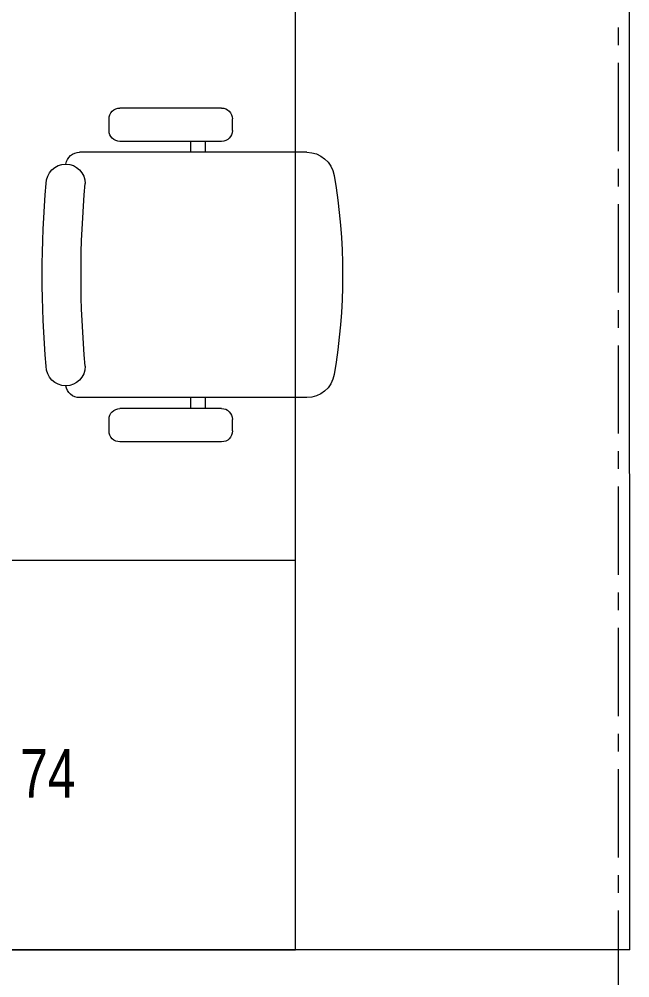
# Model space of a CAD drawing. Header units: millimetres. Extents: x 26027 to 581921, y 7230 to 233891.
# Drawn here: x 479172 to 480269, y 159185 to 160909 of the extents above; entities that cross this region are included whole.
import ezdxf

# ---------------------------------------------------------------- set-up
doc = ezdxf.new("R2010")
doc.units = ezdxf.units.MM
doc.header["$LTSCALE"] = 5
doc.linetypes.add('CENTER', pattern=[50.8, 31.75, -6.35, 6.35, -6.35])
doc.layers.add('axes', color=9, linetype='Continuous')
for name, color, linetype, lineweight in [('Medical Equipment and Furniture', 163, 'Continuous', 0), ('NEW', 1, 'Continuous', 5), ('Walls', 32, 'Continuous', 5)]:
    doc.layers.add(name, color=color, linetype=linetype, lineweight=lineweight)
doc.styles.add('X3G_ENTITY_257CFD', font='swisscl.ttf', dxfattribs={"height": 200})

# ---------------------------------------------------------------- blocks, each defined once
blk = doc.blocks.new('*X15')
at = {"color": 0}
for p, q in [((5, 3), (5, 3)), ((5, 3), (5, 3)), ((5, 3), (5, 3)), ((5, 3), (5, 3)), ((5, 3), (5, 3)), ((5, 3), (5, 3)), ((5, 3), (5, 3)), ((5, 3), (5, 3)), ((5, 3), (5, 3)), ((5, 3), (5, 3)), ((5, 3), (5, 3)), ((5, 3), (5, 3)), ((5, 3), (5, 3)), ((5, 3), (5, 3)), ((5, 3), (5, 3)), ((5, 3), (5, 3)), ((5, 3), (5, 3)), ((5, 3), (5, 3)), ((5, 3), (5, 3)), ((5, 3), (5, 3)), ((5, 3), (5, 3)), ((5, 3), (5, 3)), ((5, 3), (5, 3)), ((5, 3), (5, 3)), ((5, 3), (5, 3)), ((5, 3), (5, 3)), ((5, 3), (5, 3)), ((5, 3), (5, 3)), ((5, 3), (5, 3)), ((5, 3), (5, 3)), ((5, 3), (5, 3)), ((5, 3), (5, 3)), ((5, 3), (5, 3)), ((5, 3), (5, 3)), ((5, 3), (5, 3)), ((5, 3), (5, 3)), ((5, 3), (5, 3)), ((5, 3), (5, 3)), ((5, 3), (5, 3)), ((5, 3), (5, 3)), ((5, 3), (5, 3)), ((5, 3), (5, 3)), ((5, 3), (5, 3)), ((5, 3), (5, 3)), ((5, 3), (5, 3)), ((5, 3), (5, 3)), ((5, 3), (5, 3)), ((5, 3), (5, 3)), ((5, 3), (5, 3)), ((5, 3), (5, 3)), ((5, 3), (5, 3)), ((5, 3), (5, 3)), ((5, 3), (5, 3)), ((5, 3), (5, 3)), ((5, 3), (5, 3)), ((5, 3), (5, 3)), ((5, 3), (5, 3)), ((5, 3), (5, 3)), ((5, 3), (5, 3)), ((5, 3), (5, 3)), ((5, 3), (5, 3)), ((5, 3), (5, 3)), ((5, 3), (5, 3)), ((5, 3), (5, 3)), ((5, 3), (5, 3)), ((5, 3), (5, 3)), ((6, 3), (5, 3)), ((5, 3), (5, 3)), ((6, 3), (5, 3)), ((5, 3), (5, 3)), ((6, 3), (5, 3)), ((5, 3), (5, 3)), ((6, 3), (5, 3)), ((5, 3), (5, 3)), ((5, 3), (5, 3)), ((5, 3), (5, 3)), ((5, 3), (5, 3)), ((5, 3), (5, 3)), ((5, 3), (5, 3)), ((5, 3), (5, 3)), ((5, 3), (5, 3)), ((5, 3), (5, 3)), ((5, 3), (5, 3)), ((5, 3), (5, 3)), ((5, 3), (5, 3)), ((5, 3), (5, 3)), ((5, 3), (5, 3)), ((5, 3), (5, 3)), ((5, 3), (5, 3)), ((5, 3), (5, 3)), ((5, 3), (5, 3)), ((5, 3), (5, 3)), ((5, 3), (5, 3)), ((5, 3), (5, 3)), ((5, 3), (5, 3)), ((5, 3), (5, 3)), ((6, 3), (6, 3)), ((6, 3), (6, 3)), ((6, 3), (6, 3)), ((6, 3), (6, 3)), ((6, 3), (6, 3)), ((6, 3), (6, 3)), ((6, 3), (6, 3)), ((6, 3), (6, 3)), ((6, 3), (6, 3)), ((6, 3), (6, 3)), ((6, 3), (6, 3)), ((6, 3), (6, 3)), ((6, 3), (6, 3)), ((6, 3), (6, 3)), ((6, 3), (6, 3)), ((6, 3), (6, 3)), ((6, 3), (6, 3)), ((6, 3), (6, 3)), ((6, 3), (6, 3)), ((6, 3), (6, 3)), ((6, 3), (6, 3)), ((6, 3), (6, 3)), ((6, 3), (6, 3)), ((6, 3), (6, 3)), ((6, 3), (6, 3)), ((6, 3), (6, 3)), ((6, 3), (6, 3)), ((6, 3), (6, 3)), ((6, 3), (6, 3)), ((6, 3), (6, 3)), ((6, 3), (6, 3)), ((6, 3), (6, 3)), ((6, 3), (6, 3)), ((6, 3), (6, 3)), ((6, 3), (6, 3)), ((6, 3), (6, 3)), ((6, 3), (6, 3)), ((6, 3), (6, 3)), ((6, 3), (6, 3)), ((6, 3), (6, 3)), ((6, 3), (6, 3)), ((6, 3), (6, 3)), ((6, 3), (6, 3)), ((6, 3), (6, 3)), ((6, 3), (6, 3)), ((6, 3), (6, 3)), ((6, 3), (6, 3)), ((6, 3), (6, 3)), ((6, 3), (6, 3)), ((6, 3), (6, 3)), ((6, 3), (6, 3)), ((6, 3), (6, 3)), ((6, 3), (6, 3)), ((6, 3), (6, 3)), ((6, 3), (6, 3)), ((6, 3), (6, 3)), ((6, 3), (6, 3)), ((6, 3), (6, 3)), ((6, 3), (6, 3)), ((6, 3), (6, 3)), ((6, 3), (6, 3)), ((6, 3), (6, 3)), ((6, 3), (6, 3)), ((6, 3), (6, 3)), ((6, 3), (6, 3)), ((6, 3), (6, 3)), ((6, 3), (6, 3)), ((6, 3), (6, 3)), ((6, 3), (6, 3)), ((6, 3), (6, 3)), ((6, 3), (6, 3)), ((6, 3), (6, 3)), ((6, 3), (6, 3)), ((6, 3), (6, 3)), ((6, 3), (6, 3)), ((6, 3), (6, 3)), ((6, 3), (6, 3)), ((6, 3), (6, 3)), ((6, 3), (6, 3)), ((6, 3), (6, 3)), ((6, 3), (6, 3)), ((6, 3), (6, 3)), ((6, 3), (6, 3)), ((6, 3), (6, 3)), ((6, 3), (6, 3)), ((6, 3), (6, 3)), ((6, 3), (6, 3)), ((6, 3), (6, 3)), ((6, 3), (6, 3)), ((6, 3), (6, 3)), ((6, 3), (6, 3)), ((6, 3), (6, 3)), ((6, 3), (6, 3)), ((6, 3), (6, 3)), ((6, 3), (6, 3)), ((6, 3), (6, 3)), ((6, 3), (6, 3)), ((6, 3), (6, 3)), ((6, 3), (6, 3)), ((6, 3), (6, 3)), ((6, 3), (6, 3)), ((6, 3), (6, 3)), ((6, 3), (6, 3)), ((6, 3), (6, 3)), ((6, 3), (6, 3)), ((6, 3), (6, 3)), ((6, 3), (6, 3)), ((6, 3), (6, 3)), ((6, 3), (6, 3)), ((6, 3), (6, 3)), ((6, 3), (6, 3)), ((6, 3), (6, 3)), ((6, 3), (6, 3)), ((6, 3), (6, 3)), ((6, 3), (6, 3)), ((6, 3), (6, 3)), ((6, 3), (6, 3)), ((6, 3), (6, 3)), ((6, 3), (6, 3)), ((6, 3), (6, 3)), ((6, 3), (6, 3)), ((6, 3), (6, 3)), ((6, 3), (6, 3)), ((6, 3), (6, 3)), ((6, 3), (6, 3)), ((6, 3), (6, 3)), ((6, 3), (6, 3)), ((6, 3), (6, 3)), ((6, 3), (6, 3)), ((6, 3), (6, 3)), ((6, 3), (6, 3)), ((6, 3), (6, 3)), ((6, 3), (6, 3)), ((6, 3), (6, 3)), ((6, 3), (6, 3)), ((6, 3), (6, 3)), ((6, 3), (6, 3)), ((6, 3), (6, 3)), ((6, 3), (6, 3)), ((6, 3), (6, 3)), ((6, 3), (6, 3)), ((6, 3), (6, 3)), ((6, 3), (6, 3)), ((6, 3), (6, 3)), ((6, 3), (6, 3)), ((6, 3), (6, 3)), ((6, 3), (6, 3)), ((6, 3), (6, 3)), ((6, 3), (6, 3)), ((6, 3), (6, 3)), ((6, 3), (6, 3)), ((6, 3), (6, 3)), ((6, 3), (6, 3)), ((6, 3), (6, 3)), ((6, 3), (6, 3)), ((6, 3), (6, 3)), ((6, 3), (6, 3)), ((6, 3), (6, 3)), ((6, 3), (6, 3)), ((6, 3), (6, 3)), ((6, 3), (6, 3)), ((6, 3), (6, 3)), ((6, 3), (6, 3)), ((6, 3), (6, 3)), ((6, 3), (6, 3)), ((6, 3), (6, 3)), ((6, 3), (6, 3)), ((6, 3), (6, 3)), ((6, 3), (6, 3)), ((6, 3), (6, 3)), ((6, 3), (6, 3)), ((6, 3), (6, 3)), ((6, 3), (6, 3)), ((6, 3), (6, 3)), ((6, 3), (6, 3)), ((6, 3), (6, 3)), ((6, 3), (6, 3)), ((6, 3), (6, 3)), ((6, 3), (6, 3)), ((6, 3), (6, 3)), ((6, 3), (6, 3)), ((6, 3), (6, 3)), ((6, 3), (6, 3)), ((6, 3), (6, 3)), ((6, 3), (6, 3)), ((6, 3), (6, 3)), ((6, 3), (6, 3)), ((6, 3), (6, 3)), ((6, 3), (6, 3)), ((6, 3), (6, 3)), ((6, 3), (6, 3)), ((6, 3), (6, 3)), ((6, 3), (6, 3)), ((6, 3), (6, 3)), ((6, 3), (6, 3)), ((6, 3), (6, 3)), ((6, 3), (6, 3)), ((6, 3), (6, 3)), ((6, 3), (6, 3)), ((6, 3), (6, 3)), ((6, 3), (6, 3)), ((6, 3), (6, 3)), ((6, 3), (6, 3)), ((6, 3), (6, 3)), ((6, 3), (5, 3)), ((6, 3), (5, 3)), ((6, 3), (5, 3)), ((6, 3), (5, 3)), ((6, 3), (5, 3)), ((6, 3), (6, 3)), ((6, 3), (6, 3)), ((6, 3), (6, 3)), ((6, 3), (6, 3)), ((6, 3), (6, 3)), ((6, 3), (6, 3)), ((6, 3), (6, 3)), ((6, 3), (6, 3)), ((6, 3), (6, 3)), ((6, 3), (6, 3)), ((6, 3), (6, 3)), ((6, 3), (6, 3)), ((6, 3), (6, 3)), ((6, 3), (6, 3)), ((6, 3), (6, 3)), ((6, 3), (6, 3)), ((6, 3), (6, 3)), ((6, 3), (6, 3)), ((6, 3), (6, 3)), ((6, 3), (6, 3)), ((6, 3), (6, 3)), ((6, 3), (6, 3)), ((6, 3), (6, 3)), ((6, 3), (6, 3)), ((6, 3), (6, 3)), ((6, 3), (6, 3)), ((6, 3), (6, 3)), ((6, 3), (6, 3)), ((6, 3), (6, 3)), ((6, 3), (6, 3)), ((6, 3), (6, 3)), ((6, 3), (6, 3)), ((6, 3), (6, 3)), ((6, 3), (6, 3)), ((6, 3), (6, 3)), ((6, 3), (6, 3)), ((6, 3), (6, 3)), ((6, 3), (6, 3)), ((6, 3), (6, 3)), ((6, 3), (6, 3)), ((6, 3), (6, 3)), ((6, 3), (6, 3)), ((6, 3), (6, 3)), ((6, 3), (6, 3)), ((6, 3), (6, 3)), ((6, 3), (6, 3)), ((6, 3), (6, 3)), ((6, 3), (6, 3)), ((6, 3), (6, 3)), ((6, 3), (6, 3)), ((6, 3), (6, 3)), ((6, 3), (6, 3)), ((6, 3), (6, 3)), ((6, 3), (6, 3)), ((6, 3), (6, 3)), ((6, 3), (6, 3)), ((6, 3), (6, 3)), ((6, 3), (6, 3)), ((6, 3), (6, 3)), ((6, 3), (6, 3)), ((6, 3), (6, 3)), ((6, 3), (6, 3)), ((6, 3), (6, 3)), ((6, 3), (6, 3)), ((6, 3), (6, 3)), ((6, 3), (6, 3)), ((6, 3), (6, 3)), ((6, 3), (6, 3)), ((6, 3), (6, 3)), ((6, 3), (6, 3)), ((6, 3), (6, 3)), ((6, 3), (6, 3)), ((6, 3), (6, 3)), ((6, 3), (6, 3)), ((6, 3), (6, 3)), ((6, 3), (6, 3)), ((6, 3), (6, 3)), ((6, 3), (6, 3)), ((6, 3), (6, 3)), ((6, 3), (6, 3)), ((6, 3), (6, 3)), ((6, 3), (6, 3)), ((6, 3), (6, 3)), ((6, 3), (6, 3)), ((6, 3), (6, 3)), ((6, 3), (6, 3)), ((6, 3), (6, 3)), ((6, 3), (6, 3)), ((6, 3), (6, 3)), ((6, 3), (6, 3)), ((6, 3), (6, 3)), ((6, 3), (6, 3)), ((6, 3), (6, 3)), ((6, 3), (6, 3)), ((6, 3), (6, 3)), ((6, 3), (6, 3)), ((6, 3), (6, 3)), ((6, 3), (6, 3)), ((6, 3), (6, 3)), ((6, 3), (6, 3)), ((6, 3), (6, 3)), ((6, 3), (6, 3)), ((6, 3), (6, 3)), ((6, 3), (6, 3)), ((6, 3), (6, 3)), ((6, 3), (6, 3)), ((6, 3), (6, 3)), ((6, 3), (6, 3)), ((6, 3), (6, 3)), ((6, 3), (6, 3)), ((6, 3), (6, 3)), ((6, 3), (6, 3)), ((6, 3), (6, 3)), ((6, 3), (6, 3)), ((6, 3), (6, 3)), ((6, 3), (6, 3)), ((6, 3), (6, 3)), ((6, 3), (6, 3)), ((6, 3), (6, 3)), ((6, 3), (6, 3)), ((6, 3), (6, 3)), ((6, 3), (6, 3)), ((6, 3), (6, 3)), ((6, 3), (6, 3)), ((6, 3), (6, 3)), ((6, 3), (6, 3)), ((6, 3), (6, 3)), ((6, 3), (6, 3)), ((6, 3), (6, 3)), ((6, 3), (6, 3)), ((6, 3), (6, 3)), ((6, 3), (6, 3)), ((6, 3), (6, 3)), ((6, 3), (6, 3)), ((6, 3), (6, 3)), ((6, 3), (6, 3)), ((6, 3), (6, 3)), ((6, 3), (6, 3)), ((6, 3), (6, 3)), ((6, 3), (6, 3)), ((6, 3), (6, 3)), ((6, 3), (6, 3)), ((6, 3), (6, 3)), ((6, 3), (6, 3)), ((6, 3), (6, 3)), ((6, 3), (6, 3)), ((6, 3), (6, 3)), ((6, 3), (6, 3)), ((6, 3), (6, 3)), ((6, 3), (6, 3)), ((6, 3), (6, 3)), ((6, 3), (6, 3)), ((6, 3), (6, 3)), ((6, 3), (6, 3)), ((6, 3), (6, 3)), ((6, 3), (6, 3)), ((6, 3), (6, 3)), ((6, 3), (6, 3)), ((6, 3), (6, 3)), ((6, 3), (6, 3)), ((6, 3), (6, 3)), ((6, 3), (6, 3)), ((6, 3), (6, 3)), ((6, 3), (6, 3)), ((6, 3), (6, 3)), ((6, 3), (6, 3)), ((6, 3), (6, 3)), ((6, 3), (6, 3)), ((6, 3), (6, 3)), ((6, 3), (6, 3)), ((6, 3), (6, 3)), ((6, 3), (6, 3)), ((6, 3), (6, 3)), ((6, 3), (6, 3)), ((6, 3), (6, 3)), ((6, 3), (6, 3)), ((6, 3), (6, 3)), ((6, 3), (6, 3)), ((6, 3), (6, 3)), ((6, 3), (6, 3)), ((6, 3), (6, 3)), ((6, 3), (6, 3)), ((6, 3), (6, 3)), ((6, 3), (6, 3)), ((6, 3), (6, 3)), ((6, 3), (6, 3)), ((6, 3), (6, 3)), ((6, 3), (6, 3)), ((6, 3), (6, 3)), ((6, 3), (6, 3)), ((6, 3), (6, 3)), ((6, 3), (6, 3)), ((6, 3), (6, 3)), ((6, 3), (6, 3)), ((6, 3), (6, 3)), ((6, 3), (6, 3)), ((6, 3), (6, 3)), ((6, 3), (6, 3)), ((6, 3), (6, 3)), ((6, 3), (6, 3)), ((6, 3), (6, 3)), ((6, 3), (6, 3)), ((6, 3), (6, 3)), ((6, 3), (6, 3)), ((6, 3), (6, 3)), ((6, 3), (6, 3)), ((6, 3), (6, 3)), ((6, 3), (6, 3)), ((6, 3), (6, 3)), ((6, 3), (6, 3)), ((6, 3), (6, 3)), ((6, 3), (6, 3)), ((6, 3), (6, 3)), ((6, 3), (6, 3)), ((6, 3), (6, 3)), ((6, 3), (6, 3)), ((6, 3), (6, 3)), ((6, 3), (6, 3)), ((6, 3), (6, 3)), ((6, 3), (6, 3)), ((6, 3), (6, 3)), ((6, 3), (6, 3)), ((6, 3), (6, 3)), ((6, 3), (6, 3)), ((6, 3), (6, 3)), ((6, 3), (6, 3)), ((6, 3), (6, 3)), ((6, 3), (6, 3)), ((6, 3), (6, 3)), ((6, 3), (6, 3)), ((6, 3), (6, 3)), ((6, 3), (6, 3)), ((6, 3), (6, 3)), ((6, 3), (6, 3)), ((6, 3), (6, 3)), ((6, 3), (6, 3)), ((6, 3), (6, 3)), ((6, 3), (6, 3)), ((6, 3), (6, 3)), ((6, 3), (6, 3)), ((6, 3), (6, 3)), ((6, 3), (6, 3)), ((6, 3), (6, 3)), ((6, 3), (6, 3)), ((6, 3), (6, 3)), ((6, 3), (6, 3)), ((6, 3), (6, 3)), ((6, 3), (6, 3)), ((6, 3), (6, 3)), ((6, 3), (6, 3)), ((6, 3), (6, 3)), ((6, 3), (6, 3)), ((6, 3), (6, 3)), ((6, 3), (6, 3)), ((6, 3), (6, 3)), ((6, 3), (6, 3)), ((6, 3), (6, 3)), ((6, 3), (6, 3)), ((6, 3), (6, 3)), ((6, 3), (6, 3)), ((6, 3), (6, 3)), ((6, 3), (6, 3)), ((6, 3), (6, 3)), ((6, 3), (6, 3)), ((6, 3), (6, 3)), ((6, 3), (6, 3)), ((6, 3), (6, 3)), ((6, 3), (6, 3)), ((6, 3), (6, 3)), ((6, 3), (6, 3)), ((6, 3), (6, 3)), ((6, 3), (6, 3)), ((6, 3), (6, 3)), ((6, 3), (6, 3)), ((6, 3), (6, 3)), ((6, 3), (6, 3)), ((6, 3), (6, 3)), ((6, 3), (6, 3)), ((6, 3), (6, 3)), ((6, 3), (6, 3)), ((6, 3), (6, 3)), ((6, 3), (6, 3)), ((6, 3), (6, 3)), ((6, 3), (6, 3)), ((6, 3), (6, 3)), ((6, 3), (6, 3)), ((6, 3), (6, 3)), ((6, 3), (6, 3)), ((6, 3), (6, 3)), ((6, 3), (6, 3)), ((6, 3), (6, 3)), ((6, 3), (6, 3)), ((6, 3), (6, 3)), ((6, 3), (6, 3)), ((6, 3), (6, 3)), ((6, 3), (6, 3)), ((6, 3), (6, 3)), ((6, 3), (6, 3)), ((6, 3), (6, 3)), ((6, 3), (6, 3)), ((6, 3), (6, 3)), ((6, 3), (6, 3)), ((6, 3), (6, 3)), ((6, 3), (6, 3)), ((6, 3), (6, 3)), ((6, 3), (6, 3)), ((6, 3), (6, 3)), ((6, 3), (6, 3)), ((6, 3), (6, 3)), ((6, 3), (6, 3)), ((6, 3), (6, 3)), ((6, 3), (6, 3)), ((6, 3), (6, 3)), ((6, 3), (6, 3)), ((6, 3), (6, 3)), ((6, 3), (6, 3)), ((6, 3), (6, 3))]:
    blk.add_line(p, q, dxfattribs=at)
blk = doc.blocks.new('*X16')
at = {"color": 0}
for p, q in [((13, 1), (13, 1)), ((13, 1), (13, 1)), ((13, 1), (13, 1)), ((13, 1), (13, 1)), ((13, 1), (13, 1)), ((13, 1), (13, 1)), ((13, 1), (13, 1)), ((13, 1), (13, 1)), ((13, 1), (13, 1)), ((13, 1), (13, 1)), ((13, 1), (13, 1)), ((13, 1), (13, 1)), ((13, 1), (13, 1)), ((13, 1), (13, 1)), ((13, 1), (13, 1)), ((13, 1), (14, 1)), ((13, 1), (14, 1)), ((13, 1), (14, 1)), ((13, 1), (13, 1)), ((13, 1), (13, 1)), ((13, 1), (13, 1)), ((13, 1), (13, 1)), ((13, 1), (13, 1)), ((13, 1), (13, 1)), ((13, 1), (13, 1)), ((13, 1), (13, 1)), ((13, 1), (13, 1)), ((13, 1), (13, 1)), ((13, 1), (13, 1)), ((13, 1), (13, 1)), ((13, 1), (13, 1)), ((13, 1), (13, 1)), ((13, 1), (13, 1)), ((13, 1), (13, 1)), ((13, 1), (13, 1)), ((13, 1), (13, 1)), ((13, 1), (13, 1)), ((13, 1), (13, 1)), ((13, 1), (13, 1)), ((13, 1), (13, 1)), ((13, 1), (13, 1)), ((13, 1), (13, 1)), ((13, 1), (13, 1)), ((13, 1), (13, 1)), ((13, 1), (13, 1)), ((13, 1), (13, 1)), ((13, 1), (13, 1)), ((13, 1), (13, 1)), ((13, 1), (13, 1)), ((13, 1), (13, 1)), ((13, 1), (13, 1)), ((13, 1), (13, 1)), ((13, 1), (13, 1)), ((13, 1), (13, 1)), ((13, 1), (13, 1)), ((13, 1), (13, 1)), ((13, 1), (13, 1)), ((13, 1), (13, 1)), ((13, 1), (13, 1)), ((13, 1), (13, 1)), ((13, 1), (13, 1)), ((13, 1), (13, 1)), ((13, 1), (13, 1)), ((13, 1), (13, 1)), ((13, 1), (13, 1)), ((13, 1), (13, 1)), ((13, 1), (13, 1)), ((13, 1), (13, 1)), ((13, 1), (13, 1)), ((13, 1), (13, 1)), ((13, 1), (13, 1)), ((13, 1), (13, 1)), ((13, 1), (13, 1)), ((13, 1), (13, 1)), ((13, 1), (13, 1)), ((13, 1), (13, 1)), ((13, 1), (13, 1)), ((13, 1), (13, 1)), ((13, 1), (13, 1)), ((13, 1), (13, 1)), ((13, 1), (13, 1)), ((13, 1), (13, 1)), ((13, 1), (13, 1)), ((13, 1), (13, 1)), ((13, 1), (13, 1)), ((13, 1), (13, 1)), ((13, 1), (13, 1)), ((13, 1), (13, 1)), ((13, 1), (13, 1)), ((13, 1), (13, 1)), ((13, 1), (13, 1)), ((13, 1), (13, 1)), ((13, 1), (13, 1)), ((13, 1), (13, 1)), ((13, 1), (13, 1)), ((13, 1), (13, 1)), ((13, 1), (13, 1)), ((13, 1), (13, 1)), ((13, 1), (13, 1)), ((13, 1), (13, 1)), ((13, 1), (13, 1)), ((13, 1), (13, 1)), ((13, 1), (13, 1)), ((13, 1), (13, 1)), ((13, 1), (13, 1)), ((13, 1), (13, 1)), ((13, 1), (13, 1)), ((13, 1), (13, 1)), ((13, 1), (13, 1)), ((13, 1), (13, 1)), ((13, 1), (13, 1)), ((13, 1), (13, 1)), ((13, 1), (13, 1)), ((13, 1), (13, 1)), ((13, 1), (13, 1)), ((13, 1), (13, 1)), ((13, 1), (13, 1)), ((13, 1), (13, 1)), ((13, 1), (13, 1)), ((13, 1), (13, 1)), ((13, 1), (13, 1)), ((13, 1), (13, 1)), ((13, 1), (13, 1)), ((13, 1), (14, 1)), ((13, 0), (13, 0)), ((13, 0), (13, 0)), ((13, 0), (13, 0)), ((13, 0), (13, 0)), ((13, 0), (13, 0)), ((13, 0), (13, 0)), ((13, 0), (13, 0)), ((13, 0), (13, 0)), ((13, 0), (13, 0)), ((13, 0), (13, 0)), ((13, 0), (13, 0)), ((13, 0), (13, 0)), ((13, 0), (13, 0)), ((13, 0), (13, 0)), ((13, 0), (13, 0)), ((13, 0), (13, 0)), ((13, 0), (13, 0)), ((13, 0), (13, 0)), ((13, 0), (13, 0)), ((13, 0), (13, 0)), ((13, 0), (13, 0)), ((13, 0), (13, 0)), ((13, 0), (13, 0)), ((13, 0), (13, 0)), ((13, 0), (13, 0)), ((13, 0), (13, 0)), ((13, 0), (13, 0)), ((13, 0), (13, 0)), ((13, 0), (13, 0)), ((13, 0), (13, 0)), ((13, 0), (13, 0)), ((13, 0), (13, 0)), ((13, 0), (13, 0)), ((13, 0), (13, 0)), ((13, 0), (13, 0)), ((13, 0), (13, 0)), ((13, 0), (13, 0)), ((13, 0), (13, 0)), ((13, 0), (13, 0)), ((13, 0), (13, 0)), ((13, 0), (13, 0)), ((13, 0), (13, 0)), ((13, 0), (13, 0)), ((13, 0), (13, 0)), ((13, 0), (13, 0)), ((13, 0), (13, 0)), ((13, 0), (13, 0)), ((13, 0), (13, 0)), ((13, 0), (14, 0)), ((13, 0), (14, 0)), ((13, 0), (13, 0)), ((13, 0), (14, 0)), ((14, 1), (14, 1)), ((14, 1), (14, 1)), ((14, 1), (14, 1)), ((14, 1), (14, 1)), ((14, 1), (14, 1)), ((14, 1), (14, 1)), ((14, 1), (14, 1)), ((14, 1), (14, 1)), ((14, 1), (14, 1)), ((14, 1), (14, 1)), ((14, 1), (14, 1)), ((14, 1), (14, 1)), ((14, 1), (14, 1)), ((14, 1), (14, 1)), ((14, 1), (14, 1)), ((14, 1), (14, 1)), ((14, 1), (14, 1)), ((14, 1), (14, 1)), ((14, 1), (14, 1)), ((14, 1), (14, 1)), ((14, 1), (14, 1)), ((14, 1), (14, 1)), ((14, 1), (14, 1)), ((14, 1), (14, 1)), ((14, 1), (14, 1)), ((14, 1), (14, 1)), ((14, 1), (14, 1)), ((14, 1), (14, 1)), ((14, 1), (14, 1)), ((14, 1), (14, 1)), ((14, 1), (14, 1)), ((14, 1), (14, 1)), ((14, 1), (14, 1)), ((14, 1), (14, 1)), ((14, 1), (14, 1)), ((14, 1), (14, 1)), ((14, 1), (14, 1)), ((14, 1), (14, 1)), ((14, 1), (14, 1)), ((14, 1), (14, 1)), ((14, 1), (14, 1)), ((14, 1), (14, 1)), ((14, 1), (14, 1)), ((14, 1), (14, 1)), ((14, 1), (14, 1)), ((14, 1), (14, 1)), ((14, 1), (14, 1)), ((14, 1), (14, 1)), ((14, 1), (14, 1)), ((14, 1), (14, 1)), ((14, 1), (14, 1)), ((14, 1), (14, 1)), ((14, 1), (14, 1)), ((14, 1), (14, 1)), ((14, 1), (14, 1)), ((14, 1), (14, 1)), ((14, 1), (14, 1)), ((14, 1), (14, 1)), ((14, 1), (14, 1)), ((14, 1), (14, 1)), ((14, 1), (14, 1)), ((14, 1), (14, 1)), ((14, 1), (14, 1)), ((14, 1), (14, 1)), ((14, 1), (14, 1)), ((14, 1), (14, 1)), ((14, 1), (14, 1)), ((14, 1), (14, 1)), ((14, 1), (14, 1)), ((14, 1), (14, 1)), ((14, 1), (14, 1)), ((14, 1), (14, 1)), ((14, 1), (14, 1)), ((14, 1), (14, 1)), ((14, 1), (14, 1)), ((14, 1), (14, 1)), ((14, 1), (14, 1)), ((14, 1), (14, 1)), ((14, 1), (14, 1)), ((14, 1), (14, 1)), ((14, 1), (14, 1)), ((14, 1), (14, 1)), ((14, 1), (14, 1)), ((14, 1), (14, 1)), ((14, 1), (14, 1)), ((14, 1), (14, 1)), ((14, 1), (14, 1)), ((14, 1), (14, 1)), ((14, 1), (14, 1)), ((14, 1), (14, 1)), ((14, 1), (14, 1)), ((14, 1), (14, 1)), ((14, 1), (14, 1)), ((14, 1), (14, 1)), ((14, 0), (14, 0)), ((14, 0), (14, 0)), ((14, 0), (14, 0)), ((14, 0), (14, 0)), ((14, 0), (14, 0)), ((14, 0), (14, 0)), ((14, 0), (14, 0)), ((14, 0), (14, 0)), ((14, 0), (14, 0)), ((14, 0), (14, 0)), ((14, 0), (14, 0)), ((14, 0), (14, 0)), ((14, 0), (14, 0)), ((14, 0), (14, 0)), ((14, 0), (14, 0)), ((14, 0), (14, 0)), ((14, 0), (14, 0)), ((14, 0), (14, 0)), ((14, 0), (14, 0)), ((14, 0), (14, 0)), ((14, 0), (14, 0)), ((14, 0), (14, 0)), ((14, 0), (14, 0)), ((14, 0), (14, 0)), ((14, 0), (14, 0)), ((14, 0), (14, 0)), ((14, 0), (14, 0)), ((14, 0), (14, 0)), ((14, 0), (14, 0)), ((14, 0), (14, 0)), ((14, 0), (14, 0)), ((14, 0), (14, 0)), ((14, 0), (14, 0)), ((14, 0), (14, 0)), ((14, 0), (14, 0)), ((14, 0), (14, 0)), ((14, 0), (14, 0)), ((14, 0), (14, 0)), ((14, 0), (14, 0)), ((14, 0), (14, 0)), ((14, 0), (14, 0)), ((14, 0), (14, 0)), ((14, 0), (14, 0)), ((14, 0), (14, 0)), ((14, 0), (14, 0)), ((14, 0), (14, 0)), ((14, 0), (14, 0)), ((14, 0), (14, 0)), ((13, 0), (13, 0)), ((13, 0), (14, 0)), ((13, 0), (13, 0)), ((13, 0), (14, 0)), ((13, 0), (13, 0)), ((13, 0), (14, 0)), ((13, 0), (13, 0)), ((13, 0), (13, 0)), ((13, 0), (13, 0)), ((13, 0), (13, 0)), ((13, 0), (14, 0)), ((13, 0), (13, 0)), ((13, 0), (14, 0)), ((13, 0), (13, 0)), ((13, 0), (14, 0)), ((13, 0), (13, 0)), ((13, 0), (14, 0)), ((13, 0), (13, 0)), ((13, 0), (14, 0)), ((13, 0), (13, 0)), ((13, 0), (14, 0)), ((13, 0), (13, 0)), ((13, 0), (14, 0)), ((13, 0), (13, 0)), ((13, 0), (13, 0)), ((13, 0), (13, 0)), ((13, 0), (14, 0)), ((13, 0), (13, 0)), ((13, 0), (14, 0)), ((13, 0), (13, 0)), ((13, 0), (14, 0)), ((13, 0), (13, 0)), ((13, 0), (14, 0)), ((13, 0), (13, 0)), ((13, 0), (13, 0)), ((13, 0), (13, 0)), ((13, 0), (13, 0)), ((13, 0), (13, 0)), ((13, 0), (13, 0)), ((13, 0), (13, 0)), ((13, 0), (13, 0)), ((13, 0), (13, 0)), ((13, 0), (13, 0)), ((13, 0), (13, 0)), ((13, 0), (13, 0)), ((13, 0), (13, 0)), ((13, 0), (13, 0)), ((13, 0), (13, 0)), ((13, 0), (13, 0)), ((13, 0), (13, 0)), ((13, 0), (13, 0)), ((13, 0), (13, 0)), ((13, 0), (13, 0)), ((13, 0), (13, 0)), ((13, 0), (13, 0)), ((13, 0), (13, 0)), ((13, 0), (13, 0)), ((13, 0), (13, 0)), ((13, 0), (13, 0)), ((13, 0), (13, 0)), ((13, 0), (13, 0)), ((13, 0), (13, 0)), ((13, 0), (13, 0)), ((13, 0), (13, 0)), ((13, -1), (13, -1)), ((13, -1), (13, -1)), ((13, -1), (13, -1)), ((13, -1), (13, -1)), ((13, -1), (13, -1)), ((13, -1), (14, -1)), ((13, -1), (13, -1)), ((14, 0), (14, 0)), ((14, 0), (14, 0)), ((14, 0), (14, 0)), ((14, 0), (14, 0)), ((14, 0), (14, 0)), ((14, 0), (14, 0)), ((14, 0), (14, 0)), ((14, 0), (14, 0)), ((14, 0), (14, 0)), ((14, 0), (14, 0)), ((14, 0), (14, 0)), ((14, 0), (14, 0)), ((14, 0), (14, 0)), ((14, 0), (14, 0)), ((14, 0), (14, 0)), ((13, 0), (14, 0)), ((14, 0), (14, 0)), ((14, 0), (14, 0)), ((14, 0), (14, 0)), ((14, 0), (14, 0)), ((14, 0), (14, 0)), ((14, 0), (14, 0)), ((14, 0), (14, 0)), ((14, 0), (14, 0)), ((14, 0), (14, 0)), ((14, 0), (14, 0)), ((14, 0), (14, 0)), ((14, 0), (14, 0)), ((14, 0), (14, 0)), ((14, 0), (14, 0)), ((14, 0), (14, 0)), ((14, 0), (14, 0)), ((14, 0), (14, 0)), ((14, 0), (14, 0)), ((14, 0), (14, 0)), ((14, 0), (14, 0)), ((14, 0), (14, 0)), ((14, 0), (14, 0)), ((14, 0), (14, 0)), ((14, 0), (14, 0)), ((14, 0), (14, 0)), ((14, 0), (14, 0)), ((14, 0), (14, 0)), ((14, 0), (14, 0)), ((14, 0), (14, 0)), ((14, 0), (14, 0)), ((14, 0), (14, 0)), ((14, 0), (14, 0)), ((14, 0), (14, 0)), ((14, 0), (14, 0)), ((14, -1), (14, -1)), ((14, -1), (14, -1)), ((14, -1), (14, -1)), ((14, -1), (14, -1)), ((14, -1), (14, -1))]:
    blk.add_line(p, q, dxfattribs=at)
blk = doc.blocks.new('GF21018-P')
at = {"color": 0}
for p, q in [((-0.2207, 0.4756), (-0.2207, 0.0675)), ((0.2205, 0.4756), (0.2205, 0.0675)), ((-0.2806, 0.3422), (-0.2598, 0.3422)), ((0.2596, 0.3422), (0.2804, 0.3422)), ((-0.3002, 0.3226), (-0.3002, 0.14)), ((-0.2402, 0.3226), (-0.2402, 0.14)), ((0.24, 0.3226), (0.24, 0.14)), ((0.3, 0.3226), (0.3, 0.14)), ((-0.2402, 0.2937), (-0.2207, 0.2937)), ((0.2205, 0.2937), (0.24, 0.2937)), ((-0.2402, 0.2671), (-0.2207, 0.2671)), ((0.2205, 0.2671), (0.24, 0.2671)), ((-0.2806, 0.1204), (-0.2598, 0.1204)), ((0.2596, 0.1204), (0.2804, 0.1204))]:
    blk.add_line(p, q, dxfattribs=at)
for points in [[(0.24, 0.2937), (0.24, 0.2937), (0.24, 0.2937), (0.24, 0.2937), (0.24, 0.2937), (0.24, 0.2937), (0.24, 0.2937), (0.24, 0.2937), (0.24, 0.2937), (0.24, 0.2937), (0.24, 0.2937), (0.24, 0.2937), (0.24, 0.2937), (0.24, 0.2937), (0.24, 0.2937), (0.24, 0.2937), (0.24, 0.2937), (0.24, 0.2937), (0.24, 0.2937), (0.24, 0.2937), (0.24, 0.2937), (0.24, 0.2937), (0.24, 0.2937), (0.24, 0.2937), (0.24, 0.2937), (0.24, 0.2937), (0.24, 0.2937), (0.24, 0.2937), (0.24, 0.2937), (0.24, 0.2937), (0.24, 0.2937), (0.24, 0.2937), (0.24, 0.2937), (0.24, 0.2937), (0.24, 0.2937), (0.24, 0.2937), (0.24, 0.2937), (0.24, 0.2937), (0.24, 0.2937), (0.24, 0.2937), (0.24, 0.2937), (0.24, 0.2937), (0.24, 0.2937), (0.24, 0.2937), (0.24, 0.2937), (0.24, 0.2937), (0.24, 0.2937), (0.24, 0.2937), (0.24, 0.2937), (0.24, 0.2937), (0.24, 0.2937), (0.24, 0.2937), (0.24, 0.2937), (0.24, 0.2937), (0.24, 0.2937), (0.24, 0.2937), (0.24, 0.2937), (0.24, 0.2937), (0.24, 0.2937), (0.24, 0.2937), (0.24, 0.2937), (0.24, 0.2937), (0.24, 0.2937), (0.24, 0.2937), (0.24, 0.2937), (0.24, 0.2937), (0.24, 0.2937), (0.24, 0.2937), (0.24, 0.2937), (0.24, 0.2937), (0.24, 0.2937), (0.24, 0.2937), (0.24, 0.2937), (0.24, 0.2937), (0.24, 0.2937), (0.24, 0.2937), (0.24, 0.2937), (0.24, 0.2937), (0.24, 0.2937), (0.24, 0.2937), (0.24, 0.2937), (0.24, 0.2937), (0.24, 0.2937), (0.24, 0.2937), (0.24, 0.2937), (0.24, 0.2937), (0.24, 0.2937), (0.24, 0.2937), (0.24, 0.2937), (0.24, 0.2937), (0.24, 0.2937), (0.24, 0.2937), (0.24, 0.2937), (0.24, 0.2937), (0.24, 0.2937), (0.24, 0.2937), (0.24, 0.2937), (0.24, 0.2937), (0.24, 0.2937), (0.24, 0.2937), (0.24, 0.2937), (0.24, 0.2937), (0.24, 0.2937), (0.24, 0.2937), (0.24, 0.2937), (0.24, 0.2937), (0.24, 0.2937), (0.24, 0.2937), (0.24, 0.2937), (0.24, 0.2937), (0.24, 0.2937), (0.24, 0.2937), (0.24, 0.2937), (0.24, 0.2937), (0.24, 0.2937), (0.24, 0.2937), (0.24, 0.2937), (0.24, 0.2937), (0.24, 0.2937), (0.24, 0.2937), (0.24, 0.2937), (0.24, 0.2937), (0.24, 0.2937), (0.24, 0.2937), (0.24, 0.2937), (0.24, 0.2937), (0.24, 0.2937), (0.24, 0.2937), (0.24, 0.2937), (0.24, 0.2937), (0.24, 0.2937), (0.24, 0.2937), (0.24, 0.2937), (0.24, 0.2937), (0.24, 0.2937), (0.24, 0.2937), (0.24, 0.2937), (0.24, 0.2937), (0.24, 0.2937), (0.24, 0.2937), (0.24, 0.2937), (0.24, 0.2937), (0.24, 0.2937), (0.24, 0.2937), (0.24, 0.2937), (0.24, 0.2937), (0.24, 0.2937), (0.24, 0.2937), (0.24, 0.2937), (0.24, 0.2937), (0.24, 0.2937), (0.24, 0.2937), (0.24, 0.2937), (0.24, 0.2937), (0.24, 0.2937), (0.24, 0.2937), (0.24, 0.2937), (0.24, 0.2937), (0.24, 0.2937), (0.24, 0.2937), (0.24, 0.2937), (0.24, 0.2937), (0.24, 0.2937), (0.24, 0.2937), (0.24, 0.2937), (0.24, 0.2937), (0.24, 0.2937), (0.24, 0.2937), (0.24, 0.2937), (0.24, 0.2937), (0.24, 0.2937), (0.24, 0.2937), (0.24, 0.2937), (0.24, 0.2937), (0.24, 0.2937), (0.24, 0.2937), (0.24, 0.2937), (0.24, 0.2937), (0.24, 0.2937), (0.24, 0.2937), (0.24, 0.2937), (0.24, 0.2937), (0.24, 0.2937), (0.24, 0.2937), (0.24, 0.2937), (0.24, 0.2937), (0.24, 0.2937), (0.24, 0.2937), (0.24, 0.2937), (0.24, 0.2937), (0.24, 0.2937), (0.24, 0.2937), (0.24, 0.2937), (0.24, 0.2937), (0.24, 0.2937), (0.24, 0.2937), (0.24, 0.2937), (0.24, 0.2937), (0.24, 0.2937), (0.24, 0.2937), (0.24, 0.2937), (0.24, 0.2937), (0.24, 0.2937), (0.24, 0.2937), (0.24, 0.2937), (0.24, 0.2937), (0.24, 0.2937), (0.24, 0.2937), (0.24, 0.2937), (0.24, 0.2937), (0.24, 0.2937), (0.24, 0.2937), (0.24, 0.2937), (0.24, 0.2937), (0.24, 0.2937), (0.24, 0.2937), (0.24, 0.2937), (0.24, 0.2937), (0.24, 0.2937), (0.24, 0.2937), (0.24, 0.2937), (0.24, 0.2937), (0.24, 0.2937), (0.24, 0.2937), (0.24, 0.2937), (0.24, 0.2937), (0.24, 0.2937), (0.24, 0.2937), (0.24, 0.2937), (0.24, 0.2937), (0.24, 0.2937), (0.24, 0.2937), (0.24, 0.2937), (0.24, 0.2937), (0.24, 0.2937), (0.24, 0.2937), (0.24, 0.2937), (0.24, 0.2937), (0.24, 0.2937), (0.24, 0.2937), (0.24, 0.2937), (0.24, 0.2937), (0.24, 0.2937), (0.24, 0.2937), (0.24, 0.2937), (0.24, 0.2937), (0.24, 0.2937), (0.24, 0.2937), (0.24, 0.2937), (0.24, 0.2937), (0.24, 0.2937), (0.24, 0.2937), (0.24, 0.2937), (0.24, 0.2937), (0.24, 0.2937), (0.24, 0.2937), (0.24, 0.2937), (0.24, 0.2937), (0.24, 0.2937), (0.24, 0.2937), (0.24, 0.2937), (0.24, 0.2937), (0.24, 0.2937), (0.24, 0.2937), (0.24, 0.2937), (0.24, 0.2937), (0.24, 0.2937), (0.24, 0.2937), (0.24, 0.2937), (0.24, 0.2937), (0.24, 0.2937), (0.24, 0.2937), (0.24, 0.2937), (0.24, 0.2937), (0.24, 0.2937), (0.24, 0.2937), (0.24, 0.2937)], [(0.24, 0.2937), (0.24, 0.2937), (0.24, 0.2937), (0.24, 0.2937), (0.24, 0.2937), (0.24, 0.2937), (0.24, 0.2937), (0.24, 0.2937), (0.24, 0.2937), (0.24, 0.2937), (0.24, 0.2937), (0.24, 0.2937), (0.24, 0.2937), (0.24, 0.2937), (0.24, 0.2937), (0.24, 0.2937), (0.24, 0.2937), (0.24, 0.2937), (0.24, 0.2937), (0.24, 0.2937), (0.24, 0.2937), (0.24, 0.2937), (0.24, 0.2937), (0.24, 0.2937), (0.24, 0.2937), (0.24, 0.2937), (0.24, 0.2937), (0.24, 0.2937), (0.24, 0.2937), (0.24, 0.2937), (0.24, 0.2937), (0.24, 0.2937), (0.24, 0.2937), (0.24, 0.2937), (0.24, 0.2937), (0.24, 0.2937), (0.24, 0.2937), (0.24, 0.2937), (0.24, 0.2937), (0.24, 0.2937), (0.24, 0.2937), (0.24, 0.2937), (0.24, 0.2937), (0.24, 0.2937), (0.24, 0.2937), (0.24, 0.2937), (0.24, 0.2937), (0.24, 0.2937), (0.24, 0.2937), (0.24, 0.2937), (0.24, 0.2937), (0.24, 0.2937), (0.24, 0.2937), (0.24, 0.2937), (0.24, 0.2937), (0.24, 0.2937), (0.24, 0.2937), (0.24, 0.2937), (0.24, 0.2937), (0.24, 0.2937), (0.24, 0.2937), (0.24, 0.2937), (0.24, 0.2937), (0.24, 0.2937), (0.24, 0.2937), (0.24, 0.2937), (0.24, 0.2937), (0.24, 0.2937), (0.24, 0.2937), (0.24, 0.2937), (0.24, 0.2937), (0.24, 0.2937), (0.24, 0.2937), (0.24, 0.2937), (0.24, 0.2937), (0.24, 0.2937), (0.24, 0.2937), (0.24, 0.2937), (0.24, 0.2937), (0.24, 0.2937), (0.24, 0.2937), (0.24, 0.2937), (0.24, 0.2937), (0.24, 0.2937), (0.24, 0.2937), (0.24, 0.2937), (0.24, 0.2937), (0.24, 0.2937), (0.24, 0.2937), (0.24, 0.2937), (0.24, 0.2937), (0.24, 0.2937), (0.24, 0.2937), (0.24, 0.2937), (0.24, 0.2937), (0.24, 0.2937), (0.24, 0.2937), (0.24, 0.2937), (0.24, 0.2937), (0.24, 0.2937), (0.24, 0.2937), (0.24, 0.2937), (0.24, 0.2937), (0.24, 0.2937), (0.24, 0.2937), (0.24, 0.2937), (0.24, 0.2937), (0.24, 0.2937), (0.24, 0.2937), (0.24, 0.2937), (0.24, 0.2937), (0.24, 0.2937), (0.24, 0.2937), (0.24, 0.2937), (0.24, 0.2937), (0.24, 0.2937), (0.24, 0.2937), (0.24, 0.2937), (0.24, 0.2937), (0.24, 0.2937), (0.24, 0.2937), (0.24, 0.2937), (0.24, 0.2937), (0.24, 0.2937), (0.24, 0.2937), (0.24, 0.2937), (0.24, 0.2937), (0.24, 0.2937), (0.24, 0.2937), (0.24, 0.2937), (0.24, 0.2937), (0.24, 0.2937), (0.24, 0.2937), (0.24, 0.2937), (0.24, 0.2937), (0.24, 0.2937), (0.24, 0.2937), (0.24, 0.2937), (0.24, 0.2937), (0.24, 0.2937), (0.24, 0.2937), (0.24, 0.2937), (0.24, 0.2937), (0.24, 0.2937), (0.24, 0.2937), (0.24, 0.2937), (0.24, 0.2937), (0.24, 0.2937), (0.24, 0.2937), (0.24, 0.2937), (0.24, 0.2937), (0.24, 0.2937), (0.24, 0.2937), (0.24, 0.2937), (0.24, 0.2937), (0.24, 0.2937), (0.24, 0.2937), (0.24, 0.2937), (0.24, 0.2937), (0.24, 0.2937), (0.24, 0.2937), (0.24, 0.2937), (0.24, 0.2937), (0.24, 0.2937), (0.24, 0.2937), (0.24, 0.2937), (0.24, 0.2937), (0.24, 0.2937), (0.24, 0.2937), (0.24, 0.2937), (0.24, 0.2937), (0.24, 0.2937), (0.24, 0.2937), (0.24, 0.2937), (0.24, 0.2937), (0.24, 0.2937), (0.24, 0.2937), (0.24, 0.2937), (0.24, 0.2937), (0.24, 0.2937), (0.24, 0.2937), (0.24, 0.2937), (0.24, 0.2937), (0.24, 0.2937), (0.24, 0.2937), (0.24, 0.2937), (0.24, 0.2937), (0.24, 0.2937), (0.24, 0.2937), (0.24, 0.2937), (0.24, 0.2937), (0.24, 0.2937), (0.24, 0.2937), (0.24, 0.2937), (0.24, 0.2937), (0.24, 0.2937), (0.24, 0.2937), (0.24, 0.2937), (0.24, 0.2937), (0.24, 0.2937), (0.24, 0.2937), (0.24, 0.2937), (0.24, 0.2937), (0.24, 0.2937), (0.24, 0.2937), (0.24, 0.2937), (0.24, 0.2937), (0.24, 0.2937), (0.24, 0.2937), (0.24, 0.2937), (0.24, 0.2937), (0.24, 0.2937), (0.24, 0.2937), (0.24, 0.2937), (0.24, 0.2937), (0.24, 0.2937), (0.24, 0.2937), (0.24, 0.2937), (0.24, 0.2937)], [(0.24, 0.2937), (0.24, 0.2937), (0.24, 0.2937), (0.24, 0.2937), (0.24, 0.2937), (0.24, 0.2937), (0.24, 0.2937), (0.24, 0.2937), (0.24, 0.2937), (0.24, 0.2937), (0.24, 0.2937), (0.24, 0.2937), (0.24, 0.2937), (0.24, 0.2937), (0.24, 0.2937), (0.24, 0.2937), (0.24, 0.2937), (0.24, 0.2937), (0.24, 0.2937), (0.24, 0.2937), (0.24, 0.2937), (0.24, 0.2937), (0.24, 0.2937), (0.24, 0.2937), (0.24, 0.2937), (0.24, 0.2937), (0.24, 0.2937), (0.24, 0.2937), (0.24, 0.2937), (0.24, 0.2937), (0.24, 0.2937), (0.24, 0.2937), (0.24, 0.2937), (0.24, 0.2937), (0.24, 0.2937), (0.24, 0.2937), (0.24, 0.2937), (0.24, 0.2937), (0.24, 0.2937), (0.24, 0.2937), (0.24, 0.2937), (0.24, 0.2937), (0.24, 0.2937), (0.24, 0.2937), (0.24, 0.2937), (0.24, 0.2937), (0.24, 0.2937), (0.24, 0.2937), (0.24, 0.2937), (0.24, 0.2937), (0.24, 0.2937), (0.24, 0.2937), (0.24, 0.2937), (0.24, 0.2937), (0.24, 0.2937), (0.24, 0.2937), (0.24, 0.2937), (0.24, 0.2937), (0.24, 0.2937), (0.24, 0.2937), (0.24, 0.2937), (0.24, 0.2937), (0.24, 0.2937), (0.24, 0.2937), (0.24, 0.2937), (0.24, 0.2937), (0.24, 0.2937), (0.24, 0.2937), (0.24, 0.2937), (0.24, 0.2937), (0.24, 0.2937), (0.24, 0.2937), (0.24, 0.2937), (0.24, 0.2937), (0.24, 0.2937), (0.24, 0.2937), (0.24, 0.2937), (0.24, 0.2937), (0.24, 0.2937), (0.24, 0.2937), (0.24, 0.2937), (0.24, 0.2937), (0.24, 0.2937), (0.24, 0.2937), (0.24, 0.2937), (0.24, 0.2937), (0.24, 0.2937), (0.24, 0.2937), (0.24, 0.2937), (0.24, 0.2937), (0.24, 0.2937), (0.24, 0.2937), (0.24, 0.2937), (0.24, 0.2937), (0.24, 0.2937), (0.24, 0.2937), (0.24, 0.2937), (0.24, 0.2937), (0.24, 0.2937), (0.24, 0.2937), (0.24, 0.2937), (0.24, 0.2937), (0.24, 0.2937), (0.24, 0.2937), (0.24, 0.2937), (0.24, 0.2937), (0.24, 0.2937), (0.24, 0.2937), (0.24, 0.2937), (0.24, 0.2937), (0.24, 0.2937), (0.24, 0.2937), (0.24, 0.2937), (0.24, 0.2937), (0.24, 0.2937), (0.24, 0.2937), (0.24, 0.2937), (0.24, 0.2937), (0.24, 0.2937), (0.24, 0.2937), (0.24, 0.2937), (0.24, 0.2937), (0.24, 0.2937), (0.24, 0.2937), (0.24, 0.2937), (0.24, 0.2937), (0.24, 0.2937), (0.24, 0.2937), (0.24, 0.2937), (0.24, 0.2937), (0.24, 0.2937), (0.24, 0.2937), (0.24, 0.2937), (0.24, 0.2937), (0.24, 0.2937), (0.24, 0.2937), (0.24, 0.2937), (0.24, 0.2937), (0.24, 0.2937), (0.24, 0.2937), (0.24, 0.2937), (0.24, 0.2937), (0.24, 0.2937), (0.24, 0.2937), (0.24, 0.2937), (0.24, 0.2937), (0.24, 0.2937), (0.24, 0.2937), (0.24, 0.2937), (0.24, 0.2937), (0.24, 0.2937), (0.24, 0.2937), (0.24, 0.2937), (0.24, 0.2937), (0.24, 0.2937), (0.24, 0.2937), (0.24, 0.2937), (0.24, 0.2937), (0.24, 0.2937), (0.24, 0.2937), (0.24, 0.2937), (0.24, 0.2937), (0.24, 0.2937), (0.24, 0.2937), (0.24, 0.2937), (0.24, 0.2937), (0.24, 0.2937), (0.24, 0.2937), (0.24, 0.2937), (0.24, 0.2937), (0.24, 0.2937), (0.24, 0.2937), (0.24, 0.2937), (0.24, 0.2937), (0.24, 0.2937), (0.24, 0.2937), (0.24, 0.2937), (0.24, 0.2937), (0.24, 0.2937), (0.24, 0.2937), (0.24, 0.2937), (0.24, 0.2937), (0.24, 0.2937), (0.24, 0.2937), (0.24, 0.2937), (0.24, 0.2937), (0.24, 0.2937), (0.24, 0.2937), (0.24, 0.2937), (0.24, 0.2937), (0.24, 0.2937), (0.24, 0.2937), (0.24, 0.2937), (0.24, 0.2937), (0.24, 0.2937), (0.24, 0.2937), (0.24, 0.2937), (0.24, 0.2937), (0.24, 0.2937), (0.24, 0.2937), (0.24, 0.2937), (0.24, 0.2937), (0.24, 0.2937), (0.24, 0.2937), (0.24, 0.2937), (0.24, 0.2937), (0.24, 0.2937), (0.24, 0.2937), (0.24, 0.2937), (0.24, 0.2937), (0.24, 0.2937), (0.24, 0.2937), (0.24, 0.2937), (0.24, 0.2937)]]:
    blk.add_lwpolyline(points, close=True, dxfattribs=at)
for centre, radius, start, end in [((-0.0001, -0.5295), 1.0695, 80.3671, 99.6329), ((-0.1707, 0.4756), 0.05, 99.6329, 180), ((0.1705, 0.4756), 0.05, 0, 80.3671), ((-0.2806, 0.3226), 0.0196, 90, 180), ((-0.2598, 0.3226), 0.0196, 360, 90), ((0.2596, 0.3226), 0.0196, 90, 180), ((0.2804, 0.3226), 0.0196, 0, 90), ((-0.2806, 0.14), 0.0196, 180, 270), ((-0.2598, 0.14), 0.0196, 270, 360), ((0.2596, 0.14), 0.0196, 180, 270), ((0.2804, 0.14), 0.0196, 270, 0), ((-0.1643, 0.0425), 0.0351, 90, 270), ((0, 1.8467), 1.7767, 264.6946, 275.3053), ((0.1641, 0.0425), 0.0351, 270, 90), ((-0.1957, 0.0675), 0.025, 180, 261.4721), ((0.1955, 0.0675), 0.025, 278.5279, 360), ((0, 1.8314), 1.8314, 264.8532, 275.147)]:
    blk.add_arc(centre, radius, start, end, dxfattribs=at)
at = {"layer": 'NEW', "color": 0, "linetype": 'Continuous'}
for points in [[(0.24, 0.2937), (0.24, 0.2937), (0.24, 0.2937), (0.24, 0.2937), (0.24, 0.2937), (0.24, 0.2937), (0.24, 0.2937), (0.24, 0.2937)], [(0.24, 0.2937), (0.24, 0.2937), (0.24, 0.2937), (0.24, 0.2937), (0.24, 0.2937), (0.24, 0.2937), (0.24, 0.2937)], [(0.24, 0.2937), (0.24, 0.2937), (0.24, 0.2937), (0.24, 0.2937), (0.24, 0.2937), (0.24, 0.2937), (0.24, 0.2937), (0.24, 0.2937), (0.24, 0.2937)], [(0.24, 0.2937), (0.24, 0.2937), (0.24, 0.2937), (0.24, 0.2937), (0.24, 0.2937), (0.24, 0.2937), (0.24, 0.2937), (0.24, 0.2937), (0.24, 0.2937), (0.24, 0.2937)], [(0.24, 0.2937), (0.24, 0.2937), (0.24, 0.2937), (0.24, 0.2937), (0.24, 0.2937), (0.24, 0.2937), (0.24, 0.2937), (0.24, 0.2937), (0.24, 0.2937), (0.24, 0.2937), (0.24, 0.2937), (0.24, 0.2937), (0.24, 0.2937), (0.24, 0.2937), (0.24, 0.2937)], [(0.24, 0.2937), (0.24, 0.2937), (0.24, 0.2937), (0.24, 0.2937), (0.24, 0.2937), (0.24, 0.2937), (0.24, 0.2937), (0.24, 0.2937), (0.24, 0.2937), (0.24, 0.2937)], [(0.24, 0.2937), (0.24, 0.2937), (0.24, 0.2937), (0.24, 0.2937), (0.24, 0.2937), (0.24, 0.2937), (0.24, 0.2937), (0.24, 0.2937), (0.24, 0.2937), (0.24, 0.2937)], [(0.24, 0.2937), (0.24, 0.2937), (0.24, 0.2937), (0.24, 0.2937), (0.24, 0.2937), (0.24, 0.2937), (0.24, 0.2937), (0.24, 0.2937), (0.24, 0.2937), (0.24, 0.2937)], [(0.24, 0.2937), (0.24, 0.2937), (0.24, 0.2937), (0.24, 0.2937), (0.24, 0.2937), (0.24, 0.2937), (0.24, 0.2937), (0.24, 0.2937), (0.24, 0.2937), (0.24, 0.2937), (0.24, 0.2937), (0.24, 0.2937), (0.24, 0.2937), (0.24, 0.2937), (0.24, 0.2937), (0.24, 0.2937), (0.24, 0.2937), (0.24, 0.2937)], [(0.24, 0.2937), (0.24, 0.2937), (0.24, 0.2937), (0.24, 0.2937), (0.24, 0.2937), (0.24, 0.2937), (0.24, 0.2937), (0.24, 0.2937), (0.24, 0.2937), (0.24, 0.2937), (0.24, 0.2937), (0.24, 0.2937)], [(0.24, 0.2937), (0.24, 0.2937), (0.24, 0.2937), (0.24, 0.2937), (0.24, 0.2937), (0.24, 0.2937), (0.24, 0.2937)], [(0.24, 0.2937), (0.24, 0.2937), (0.24, 0.2937), (0.24, 0.2937), (0.24, 0.2937), (0.24, 0.2937), (0.24, 0.2937), (0.24, 0.2937), (0.24, 0.2937), (0.24, 0.2937), (0.24, 0.2937), (0.24, 0.2937), (0.24, 0.2937), (0.24, 0.2937), (0.24, 0.2937), (0.24, 0.2937), (0.24, 0.2937), (0.24, 0.2937), (0.24, 0.2937), (0.24, 0.2937), (0.24, 0.2937), (0.24, 0.2937), (0.24, 0.2937), (0.24, 0.2937), (0.24, 0.2937), (0.24, 0.2937), (0.24, 0.2937), (0.24, 0.2937), (0.24, 0.2937), (0.24, 0.2937), (0.24, 0.2937), (0.24, 0.2937), (0.24, 0.2937), (0.24, 0.2937), (0.24, 0.2937), (0.24, 0.2937), (0.24, 0.2937), (0.24, 0.2937), (0.24, 0.2937), (0.24, 0.2937), (0.24, 0.2937), (0.24, 0.2937), (0.24, 0.2937), (0.24, 0.2937), (0.24, 0.2937), (0.24, 0.2937), (0.24, 0.2937), (0.24, 0.2937), (0.24, 0.2937), (0.24, 0.2937), (0.24, 0.2937), (0.24, 0.2937), (0.24, 0.2937), (0.24, 0.2937), (0.24, 0.2937), (0.24, 0.2937), (0.24, 0.2937), (0.24, 0.2937), (0.24, 0.2937), (0.24, 0.2937), (0.24, 0.2937), (0.24, 0.2937), (0.24, 0.2937), (0.24, 0.2937), (0.24, 0.2937), (0.24, 0.2937), (0.24, 0.2937), (0.24, 0.2937), (0.24, 0.2937), (0.24, 0.2937), (0.24, 0.2937), (0.24, 0.2937), (0.24, 0.2937), (0.24, 0.2937), (0.24, 0.2937), (0.24, 0.2937), (0.24, 0.2937), (0.24, 0.2937), (0.24, 0.2937), (0.24, 0.2937), (0.24, 0.2937), (0.24, 0.2937), (0.24, 0.2937), (0.24, 0.2937), (0.24, 0.2937), (0.24, 0.2937), (0.24, 0.2937), (0.24, 0.2937), (0.24, 0.2937), (0.24, 0.2937), (0.24, 0.2937), (0.24, 0.2937), (0.24, 0.2937), (0.24, 0.2937), (0.24, 0.2937), (0.24, 0.2937), (0.24, 0.2937), (0.24, 0.2937), (0.24, 0.2937), (0.24, 0.2937), (0.24, 0.2937), (0.24, 0.2937), (0.24, 0.2937), (0.24, 0.2937), (0.24, 0.2937), (0.24, 0.2937), (0.24, 0.2937), (0.24, 0.2937), (0.24, 0.2937), (0.24, 0.2937), (0.24, 0.2937)], [(0.24, 0.2937), (0.24, 0.2937), (0.24, 0.2937), (0.24, 0.2937), (0.24, 0.2937), (0.24, 0.2937), (0.24, 0.2937), (0.24, 0.2937), (0.24, 0.2937), (0.24, 0.2937), (0.24, 0.2937), (0.24, 0.2937), (0.24, 0.2937), (0.24, 0.2937), (0.24, 0.2937), (0.24, 0.2937), (0.24, 0.2937)], [(0.24, 0.2937), (0.24, 0.2937), (0.24, 0.2937), (0.24, 0.2937), (0.24, 0.2937), (0.24, 0.2937), (0.24, 0.2937), (0.24, 0.2937), (0.24, 0.2937), (0.24, 0.2937), (0.24, 0.2937), (0.24, 0.2937), (0.24, 0.2937), (0.24, 0.2937), (0.24, 0.2937), (0.24, 0.2937), (0.24, 0.2937), (0.24, 0.2937), (0.24, 0.2937), (0.24, 0.2937), (0.24, 0.2937), (0.24, 0.2937), (0.24, 0.2937), (0.24, 0.2937), (0.24, 0.2937), (0.24, 0.2937), (0.24, 0.2937), (0.24, 0.2937), (0.24, 0.2937), (0.24, 0.2937), (0.24, 0.2937), (0.24, 0.2937), (0.24, 0.2937), (0.24, 0.2937), (0.24, 0.2937), (0.24, 0.2937), (0.24, 0.2937), (0.24, 0.2937), (0.24, 0.2937), (0.24, 0.2937), (0.24, 0.2937), (0.24, 0.2937), (0.24, 0.2937), (0.24, 0.2937), (0.24, 0.2937), (0.24, 0.2937), (0.24, 0.2937), (0.24, 0.2937), (0.24, 0.2937), (0.24, 0.2937), (0.24, 0.2937), (0.24, 0.2937), (0.24, 0.2937), (0.24, 0.2937), (0.24, 0.2937), (0.24, 0.2937), (0.24, 0.2937), (0.24, 0.2937), (0.24, 0.2937), (0.24, 0.2937), (0.24, 0.2937), (0.24, 0.2937), (0.24, 0.2937), (0.24, 0.2937), (0.24, 0.2937), (0.24, 0.2937), (0.24, 0.2937), (0.24, 0.2937), (0.24, 0.2937), (0.24, 0.2937), (0.24, 0.2937), (0.24, 0.2937), (0.24, 0.2937), (0.24, 0.2937), (0.24, 0.2937), (0.24, 0.2937), (0.24, 0.2937), (0.24, 0.2937), (0.24, 0.2937), (0.24, 0.2937), (0.24, 0.2937), (0.24, 0.2937), (0.24, 0.2937), (0.24, 0.2937), (0.24, 0.2937), (0.24, 0.2937), (0.24, 0.2937), (0.24, 0.2937), (0.24, 0.2937)], [(0.24, 0.2937), (0.24, 0.2937), (0.24, 0.2937), (0.24, 0.2937), (0.24, 0.2937), (0.24, 0.2937), (0.24, 0.2937), (0.24, 0.2937), (0.24, 0.2937), (0.24, 0.2937), (0.24, 0.2937), (0.24, 0.2937), (0.24, 0.2937), (0.24, 0.2937), (0.24, 0.2937), (0.24, 0.2937), (0.24, 0.2937), (0.24, 0.2937), (0.24, 0.2937), (0.24, 0.2937), (0.24, 0.2937), (0.24, 0.2937), (0.24, 0.2937), (0.24, 0.2937), (0.24, 0.2937), (0.24, 0.2937), (0.24, 0.2937), (0.24, 0.2937), (0.24, 0.2937), (0.24, 0.2937), (0.24, 0.2937), (0.24, 0.2937), (0.24, 0.2937), (0.24, 0.2937), (0.24, 0.2937), (0.24, 0.2937), (0.24, 0.2937), (0.24, 0.2937), (0.24, 0.2937), (0.24, 0.2937), (0.24, 0.2937), (0.24, 0.2937), (0.24, 0.2937), (0.24, 0.2937), (0.24, 0.2937), (0.24, 0.2937), (0.24, 0.2937), (0.24, 0.2937), (0.24, 0.2937), (0.24, 0.2937), (0.24, 0.2937), (0.24, 0.2937), (0.24, 0.2937), (0.24, 0.2937)]]:
    blk.add_lwpolyline(points, dxfattribs=at)
at = {"color": 0}
for name, xscale, yscale, zscale in [('*X15', 8.59375e-11, 8.59375e-11, 8.59375e-11), ('*X16', 5.5e-11, 5.5e-11, 5.5e-11)]:
    blk.add_blockref(name, (0.24, 0.2937), dxfattribs=dict(at, xscale=xscale, yscale=yscale, zscale=zscale))

msp = doc.modelspace()

# ---------------------------------------------------------------- linework, layer by layer
at = {"layer": 'axes', "linetype": 'CENTER', "lineweight": 0}
msp.add_line((480248.8, 120285.6, 0), (480248.8, 230811.1, 0), dxfattribs=at)
at = {"layer": 'Medical Equipment and Furniture'}
msp.add_line((479668.4, 159235.3, 2.4), (479668.4, 163880.3, 2.4), dxfattribs=at)
at = {"layer": 'Medical Equipment and Furniture', "elevation": 2.4}
msp.add_lwpolyline([(478639.7, 159935.3), (478639.7, 159235.3), (479668.4, 159235.3), (479668.4, 159935.3)], close=True, dxfattribs=at)
at = {"layer": 'Walls'}
for p, q in [((480269.3, 159235.3, 0.8), (480268.4, 163680.3, 2.4)), ((480269.3, 159235.3, 2.4), (474665.8, 159235.3, 2.4))]:
    msp.add_line(p, q, dxfattribs=at)

# ---------------------------------------------------------------- block references
at = {"layer": 'Medical Equipment and Furniture', "extrusion": (-7.77426e-06, 8.17011e-07, 1), "xscale": -1000.000000000003, "yscale": 1000.000000000005, "zscale": 1000.000000000003, "rotation": 270.0014107646746}
msp.add_blockref('GF21018-P', (479212.9, 160449, -1.2), dxfattribs=at)

# ---------------------------------------------------------------- texts
at = {"layer": 'Medical Equipment and Furniture', "insert": (479223.1, 159509.4, 2.4), "char_height": 87.47, "attachment_point": 8, "style": 'X3G_ENTITY_257CFD'}
msp.add_mtext('74', dxfattribs=at)

doc.saveas('drawing.dxf')
